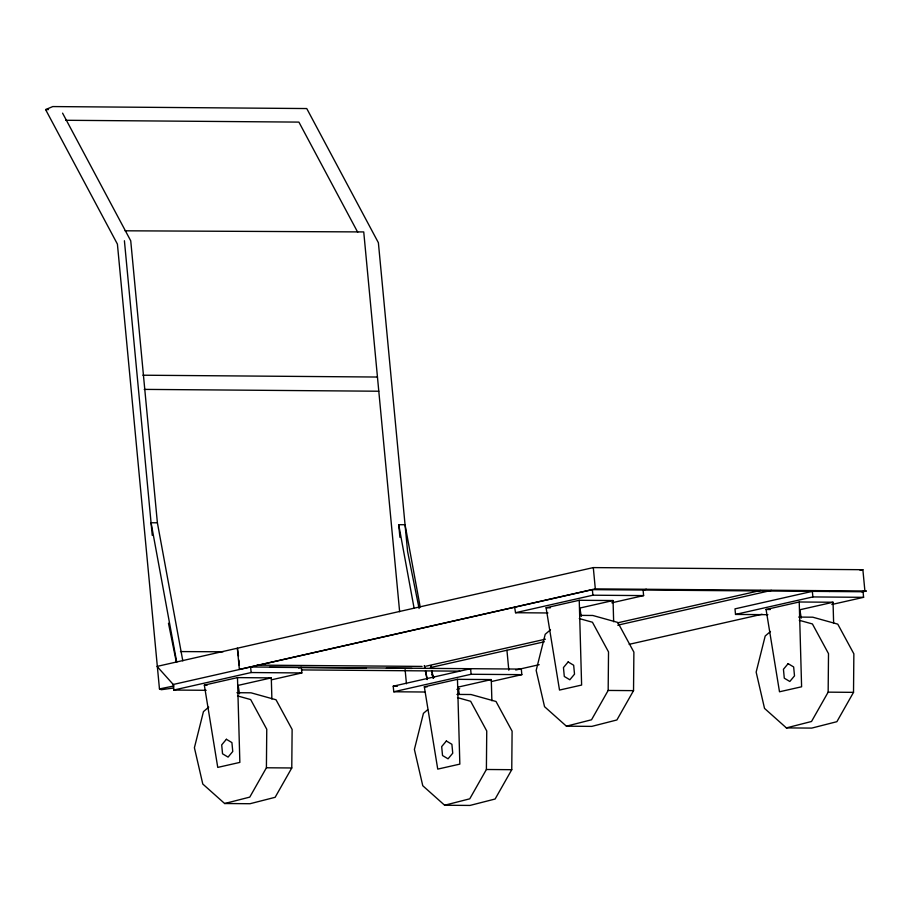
<?xml version="1.0" encoding="UTF-8"?>
<svg xmlns="http://www.w3.org/2000/svg" width="912" height="912" viewBox="0 0 912 912"><rect width="100%" height="100%" fill="white"/><g stroke="black" fill="none" stroke-linecap="round" stroke-linejoin="round"><path stroke-width="1.37" d="M208.734 707.108L203.444 711.634L194.404 747.737L202.783 784.024L224.648 803.518L249.774 797.111L266.407 767.779L266.76 729.258L250.675 699.572L237.508 695.913M224.648 803.518L250.013 803.723L275.139 797.305L291.772 767.972L292.125 729.452L276.028 699.778L251.028 692.812L236.938 692.698M427.66 709.73L423.43 713.344L414.39 749.447L422.769 785.734L444.634 805.239L469.76 798.821L486.392 769.489L486.746 730.979L470.66 701.294L457.493 697.623M444.634 805.239L469.988 805.433L495.125 799.015L511.757 769.694L512.099 731.173L496.014 701.488L471.002 694.522L456.923 694.42M550.495 629.77L545.205 634.296L536.165 670.4L544.544 706.686L566.409 726.18L591.535 719.773L608.167 690.441L608.521 651.92L592.435 622.235L579.268 618.575M566.409 726.18L591.774 726.385L616.9 719.967L633.532 690.635L633.886 652.126L617.789 622.44L592.789 615.475L580.1 615.372M770.48 631.48L765.191 636.017L756.151 672.11L764.53 708.407L786.395 727.901L811.52 721.483L828.153 692.151L828.506 653.642L812.421 623.956L799.254 620.285M786.395 727.901L811.748 728.095L836.885 721.688L853.518 692.356L853.86 653.836L837.775 624.15L812.763 617.196L798.684 617.082M173.736 687.99L161.333 689.7L159.463 688.925L117.409 244.097L45.6 109.588L52.771 106.567L306.751 108.551L378.389 242.729L407.573 551.395L419.098 608.509M861.566 591.74L864.895 590.987L862.877 569.704L593.302 567.595L157.046 666.41L173.246 684.479L173.77 690.053L206.18 690.304M238.488 656.127L237.359 648.147L239.366 669.431L595.319 588.878L866.4 590.999L863.071 591.751L591.991 589.631M173.246 684.479L592.367 589.642L592.903 595.205L515.531 612.716L514.63 607.141M173.77 690.053L251.142 672.543L301.849 672.942L301.325 667.367L298.612 667.983M237.485 677.616L239.856 762.398L217.751 767.402L204.334 685.117L237.485 677.616L271.297 677.878L271.89 699.071M579.245 600.278L581.617 685.06L559.512 690.065L546.094 607.78L579.245 600.278L613.058 600.541L613.651 621.733M646.414 589.277L643.085 590.03L643.61 595.604L611.838 602.798M271.297 677.878L238.146 685.379L239.503 693.747M613.058 600.541L579.907 608.042L581.263 616.409M271.457 679.816L301.849 672.942M426.326 666.125L545.41 639.175M617.606 622.839L760.619 590.474M430.339 667.584L544.327 641.786M617.732 625.176L771.472 590.383M860.107 570.331L862.877 569.704M393.232 686.2L470.592 668.69L471.116 674.264L393.756 691.763L393.232 686.2L397.461 686.234M815.681 590.6L734.992 608.863L735.517 614.426L767.915 614.688M829.259 591.489L832.588 590.737M735.517 614.426L812.877 596.927L863.596 597.326L863.071 591.751M457.471 679.326L459.842 764.119L437.737 769.112L424.319 686.827L457.471 679.326L491.283 679.588L491.876 700.792M799.231 601.988L801.602 686.782L779.498 691.786L766.08 609.49L799.231 601.988L833.044 602.251L833.636 623.455M515.736 670.001L539.186 664.688M629.166 644.328L762.056 614.255M491.283 679.588L458.12 687.101L459.26 694.066M833.044 602.251L799.881 609.763L801.249 618.131M456.912 689.347L459.671 688.72M491.443 681.538L521.835 674.652L521.311 669.089L250.606 666.98L251.142 672.543M831.824 604.508L863.596 597.326M159.463 688.925L174.169 685.915M125.058 230.804L363.74 231.933L399.638 611.735M180.451 651.578L223.075 651.784M45.6 109.588L48.45 109.611M65.755 120.281L298.908 122.105L357.721 232.264M142.876 375.208L377.454 377.032M144.221 389.39L378.788 391.225M182.81 660.881L157.388 522.804L151.061 522.747L176.746 662.226M399.912 537.316L398.726 524.685L405.053 524.731L420.204 607.027M592.903 595.205L643.61 595.604M546.094 607.78L550.312 607.814M766.08 609.49L770.298 609.524M515.531 612.716L547.941 612.967M257.081 665.122L422.096 666.41M269.564 667.288L366.419 668.04M386.357 668.2L411.996 668.405M301.849 669.921L459.739 671.152M471.116 674.264L521.835 674.652M204.334 685.117L207.149 685.14M424.319 686.827L427.135 686.85M608.167 690.441L633.532 690.635M828.153 692.151L853.518 692.356M393.756 691.763L424.753 692.014M266.407 767.779L291.772 767.972M486.392 769.489L511.757 769.694M431.638 674.538L434.34 677.548M62.586 113.156L130.735 240.802L157.388 522.804M430.624 665.623L431.182 668.416M431.741 671.198L433.154 678.163M424.297 665.578L424.855 668.359M425.414 671.152L427.101 679.508M168.481 623.249L176.358 662.249M430.988 665.6L431.501 668.393M432.014 671.186L433.303 678.152M398.726 524.685L414.128 608.372M424.661 665.555L425.174 668.348M425.687 671.129L427.226 679.497M812.353 591.352L812.877 596.927M593.302 567.595L595.319 588.878M506.935 650.256L508.816 670.206M405.11 669.625L406.444 683.783M238.864 660.117L239.377 665.441M124.408 240.745L152.258 535.378M226.381 739.279L221.696 744.899L222.539 753.802L228.068 757.108L232.754 751.488L231.91 742.585L226.381 739.279M446.367 741L441.682 746.609L442.525 755.524L448.054 758.818L452.74 753.209L451.896 744.295L446.367 741M568.142 661.941L563.456 667.561L564.3 676.465L569.829 679.771L574.514 674.162L573.671 665.247L568.142 661.941M788.128 663.662L783.442 669.271L784.286 678.186L789.815 681.481L794.5 675.872L793.657 666.957L788.128 663.662"/></g></svg>
